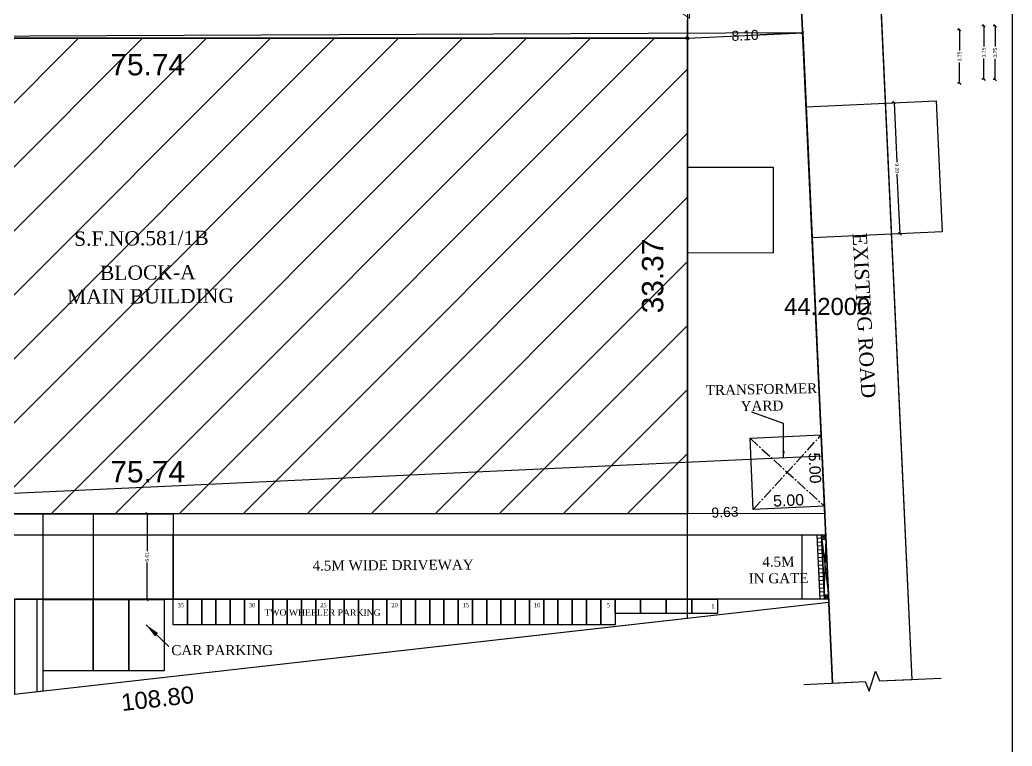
# Model space of a CAD drawing. Header units: metres. Extents: x 0 to 2231, y 0 to 2243.
# Drawn here: x 1953.3 to 2022.9, y 2147.4 to 2198.4 of the extents above; entities that cross this region are included whole.
import ezdxf

# ---------------------------------------------------------------- set-up
doc = ezdxf.new("R2010")
doc.units = ezdxf.units.M
doc.linetypes.add('AXES2', pattern=[1.125, 0.75, -0.125, 0.125, -0.125])
for name, color, linetype in [('AS_AT_SITE', 6, 'Continuous'), ('BLK_1_FLR_0_AC_ROOM_1', 4, 'Continuous'), ('BLK_1_FLR_0_REGULAR_ROOM_1', 4, 'Continuous'), ('BLK_1_FLR_0_REGULAR_ROOM_2', 4, 'Continuous'), ('BLK_1_LVL_0_BLDG_FOOT_PRINT', 1, 'Continuous'), ('BLK_1_LVL_0_FRONT_SETBACK', 2, 'Continuous'), ('BLK_1_LVL_0_SIDE_SETBACK1', 171, 'Continuous'), ('BLK_1_LVL_0_SIDE_SETBACK2', 102, 'Continuous'), ('BLK_2_LVL_0_SIDE_SETBACK1', 171, 'Continuous'), ('CYCLE_PARKING', 250, 'Continuous'), ('DA_PARKING', 1, 'Continuous'), ('DISTANCE_BLK', 238, 'Continuous'), ('FMB_OR_PLR', 70, 'Continuous'), ('INTERNAL_VEHICULAR_ACCESS_DIST', 161, 'Continuous'), ('PARKING_SLOT', 30, 'Continuous'), ('PER_AISLE_WIDTH', 5, 'Continuous'), ('PLOT_BOUNDARY', 70, 'Continuous'), ('ROAD_WIDTH', 7, 'Continuous'), ('SUPER_IMPOSED', 5, 'Continuous'), ('TRANSFORMER_YARD', 7, 'Continuous'), ('TWO_WHEELER_DRIVE_WAY', 7, 'Continuous')]:
    doc.layers.add(name, color=color, linetype=linetype)
doc.styles.get("Standard").update_dxf_attribs({"font": 'arial.ttf'})
doc.styles.add('style3', font='times.ttf', dxfattribs={"height": 500})
doc.dimstyles.get("Standard").update_dxf_attribs({"dimtxt": 0.18, "dimasz": 0.18, "dimexe": 0.18, "dimexo": 0.0625, "dimgap": 0.09, "dimtad": 0, "dimtih": 1, "dimtoh": 1, "dimdec": 4, "dimzin": 0, "dimdsep": 46, "dimtxsty": 'Standard', "dimcen": 0.09, "dimadec": 0, "dimazin": 0, "dimtfac": 1, "dimtdec": 4, "dimtofl": 0, "dimtmove": 0, "dimatfit": 3, "dimfxl": 0, "dimtolj": 1, "dimtzin": 0, "dimarcsym": 0})
doc.dimstyles.new('STANDARD$0', dxfattribs={"dimtxt": 0.25, "dimasz": 0.18, "dimexe": 0.15, "dimexo": 0.15, "dimgap": 0.1, "dimtad": 0, "dimzin": 0, "dimdsep": 46, "dimtxsty": 'Standard', "dimblk": 'OBLIQUE', "dimcen": 0.0625, "dimdle": 0.02, "dimadec": 0, "dimazin": 0, "dimtfac": 1, "dimtix": 1, "dimtofl": 0, "dimtmove": 2, "dimatfit": 3, "dimldrblk": 'OBLIQUE', "dimfxl": 0, "dimtolj": 1, "dimtzin": 0, "dimarcsym": 0})

# ---------------------------------------------------------------- blocks, each defined once
blk = doc.blocks.new('*D378')
at = {"layer": 'Defpoints', "color": 0}
for p in [(2010.057, 2157.543), (1901.946, 2145.323), (1902.107, 2143.894)]:
    blk.add_point(p, dxfattribs=at)
at = {"color": 0, "insert": (1962.949, 2150.771), "char_height": 1.2, "attachment_point": 5, "rotation": 6.44914}
blk.add_mtext('\\A1;108.80', dxfattribs=at)
blk = doc.blocks.new('*D379')
at = {"layer": 'Defpoints', "color": 0}
for p in [(2008.02, 2201.697), (2010.057, 2157.543), (2010.891, 2157.582)]:
    blk.add_point(p, dxfattribs=at)
at = {"color": 0, "insert": (2009.937, 2178.265), "char_height": 1.2, "attachment_point": 5}
blk.add_mtext('\\A1;44.2000', dxfattribs=at)
blk = doc.blocks.new('*D384')
at = {"color": 0, "lineweight": -2}
blk.add_line((2000.128, 2195.374), (2000.128, 2195.074), dxfattribs=at)
at = {"layer": 'Defpoints', "color": 0}
for p in [(1924.385, 2197.096), (2000.128, 2197.096), (2000.128, 2195.224)]:
    blk.add_point(p, dxfattribs=at)
at = {"color": 0, "insert": (1962.257, 2195.224), "char_height": 1.5, "attachment_point": 5}
blk.add_mtext('\\A1;75.74', dxfattribs=at)
blk = doc.blocks.new('_Oblique')
at = {"color": 0, "lineweight": -2}
blk.add_line((-0.5, -0.5), (0.5, 0.5), dxfattribs=at)
blk = doc.blocks.new('*D449')
at = {"layer": 'Defpoints', "color": 0}
for p in [(2009.517, 2169.26, 9.492), (2000.025, 2168.822), (2009.747, 2164.265, 9.492)]:
    blk.add_point(p, dxfattribs=at)
at = {"color": 0, "insert": (2009.068, 2166.944), "char_height": 0.8, "attachment_point": 5, "rotation": 272.64108}
blk.add_mtext('\\A1;5.00', dxfattribs=at)
blk = doc.blocks.new('*D450')
at = {"layer": 'Defpoints', "color": 0}
for p in [(2004.728, 2164.559), (2009.747, 2164.265, 9.492), (2004.752, 2164.035, 9.492)]:
    blk.add_point(p, dxfattribs=at)
at = {"color": 0, "insert": (2007.226, 2164.674), "char_height": 0.8, "attachment_point": 5, "rotation": 2.64108}
blk.add_mtext('\\A1;5.00', dxfattribs=at)
blk = doc.blocks.new('*D352')
at = {"color": 0, "lineweight": -2}
for p, q in [((2008.215, 2197.469), (2008.208, 2197.618)), ((2000.108, 2197.095), (2003.165, 2197.236)), ((2000.128, 2197.096), (2000.121, 2197.245)), ((2008.235, 2197.47), (2005.179, 2197.329))]:
    blk.add_line(p, q, dxfattribs=at)
at = {"layer": 'Defpoints', "color": 0}
for p in [(2000.128, 2197.096), (2008.215, 2197.469), (2008.215, 2197.469)]:
    blk.add_point(p, dxfattribs=at)
at = {"color": 0, "lineweight": -2, "xscale": 0.18, "yscale": 0.18, "zscale": 0.18}
for p, rotation in [((2008.215, 2197.469), 2.641081831847285), ((2000.128, 2197.096), 182.6410818318472)]:
    blk.add_blockref('_Oblique', p, dxfattribs=dict(at, rotation=rotation))
at = {"color": 0, "insert": (2004.172, 2197.282), "char_height": 0.7, "attachment_point": 5, "rotation": 2.64108}
blk.add_mtext('\\A1;8.10', dxfattribs=at)
blk = doc.blocks.new('*D353')
at = {"color": 0, "lineweight": -2}
blk.add_line((2009.751, 2164.168), (2009.745, 2164.318), dxfattribs=at)
at = {"layer": 'Defpoints', "color": 0}
for p in [(2009.751, 2164.168), (2009.751, 2164.168), (2000.128, 2163.724)]:
    blk.add_point(p, dxfattribs=at)
at = {"color": 0, "insert": (2002.763, 2163.846), "char_height": 0.7, "attachment_point": 5, "rotation": 2.64108}
blk.add_mtext('\\A1;9.63', dxfattribs=at)
blk = doc.blocks.new('*D451')
at = {"color": 0, "lineweight": -2}
for p, q in [((2000.128, 2201.717), (2000.128, 2200.418)), ((2000.128, 2201.697), (2000.278, 2201.697)), ((2000.128, 2197.076), (2000.128, 2198.374)), ((2000.128, 2197.096), (2000.278, 2197.096))]:
    blk.add_line(p, q, dxfattribs=at)
at = {"layer": 'Defpoints', "color": 0}
for p in [(2000.128, 2201.697), (2000.128, 2201.697), (2000.128, 2197.096)]:
    blk.add_point(p, dxfattribs=at)
at = {"color": 0, "lineweight": -2, "xscale": 0.18, "yscale": 0.18, "zscale": 0.18}
for p, rotation in [((2000.128, 2201.697), 90), ((2000.128, 2197.096), 270)]:
    blk.add_blockref('_Oblique', p, dxfattribs=dict(at, rotation=rotation))
at = {"color": 0, "insert": (2000.128, 2199.396), "char_height": 0.7, "attachment_point": 5, "rotation": 90}
blk.add_mtext('\\A1;4.60', dxfattribs=at)
blk = doc.blocks.new('*D361')
at = {"color": 0, "lineweight": -2}
blk.add_line((2000.128, 2166.773), (2000.128, 2166.821), dxfattribs=at)
at = {"layer": 'Defpoints', "color": 0}
for p in [(2000.128, 2166.671), (1924.385, 2163.724, -18.984), (2000.128, 2163.724, -18.984)]:
    blk.add_point(p, dxfattribs=at)
at = {"color": 0, "insert": (1962.257, 2166.671), "char_height": 1.5, "attachment_point": 5}
blk.add_mtext('\\A1;75.74', dxfattribs=at)
blk = doc.blocks.new('*D362')
at = {"color": 0, "lineweight": -2}
blk.add_line((1997.583, 2197.096), (1997.543, 2197.096), dxfattribs=at)
at = {"layer": 'Defpoints', "color": 0}
for p in [(1997.693, 2197.096), (2000.128, 2197.096, -18.984), (2000.128, 2163.724, -18.984)]:
    blk.add_point(p, dxfattribs=at)
at = {"color": 0, "insert": (1997.693, 2180.41), "char_height": 1.5, "attachment_point": 5, "rotation": 90}
blk.add_mtext('\\A1;33.37', dxfattribs=at)
blk = doc.blocks.new('*D546')
at = {"layer": 'Defpoints', "color": 0}
for p in [(2014.829, 2192.568), (2015.044, 2183.37), (2015.24, 2183.379)]:
    blk.add_point(p, dxfattribs=at)
at = {"layer": 'ROAD_WIDTH', "color": 0, "lineweight": -2}
for p, q in [((2014.679, 2192.561), (2014.482, 2192.552)), ((2014.631, 2192.579), (2014.819, 2188.389)), ((2015.045, 2183.35), (2014.857, 2187.541)), ((2015.09, 2183.372), (2014.894, 2183.364))]:
    blk.add_line(p, q, dxfattribs=at)
at = {"layer": 'ROAD_WIDTH', "color": 0, "lineweight": -2, "xscale": 0.18, "yscale": 0.18, "zscale": 0.18}
for p, rotation in [((2014.632, 2192.559), 92.56400334800993), ((2015.044, 2183.37), 272.5640033480099)]:
    blk.add_blockref('_Oblique', p, dxfattribs=dict(at, rotation=rotation))
at = {"layer": 'ROAD_WIDTH', "color": 0, "insert": (2014.838, 2187.965), "char_height": 0.25, "attachment_point": 5, "rotation": 272.564}
blk.add_mtext('\\A1;9.20', dxfattribs=at)
blk = doc.blocks.new('*D390')
at = {"layer": 'BLK_1_FLR_0_AC_ROOM_1', "color": 0, "lineweight": -2}
for p, q in [((2020.937, 2197.962), (2020.787, 2197.962)), ((2020.937, 2197.982), (2020.937, 2196.512)), ((2020.937, 2194.192), (2020.937, 2195.661)), ((2020.937, 2194.212), (2020.787, 2194.212))]:
    blk.add_line(p, q, dxfattribs=at)
at = {"layer": 'Defpoints', "color": 0}
for p in [(2020.937, 2197.962), (2021.041, 2197.962), (2021.041, 2194.212)]:
    blk.add_point(p, dxfattribs=at)
at = {"layer": 'BLK_1_FLR_0_AC_ROOM_1', "color": 0, "lineweight": -2, "xscale": 0.18, "yscale": 0.18, "zscale": 0.18}
for p, rotation in [((2020.937, 2197.962), 90), ((2020.937, 2194.212), 270)]:
    blk.add_blockref('_Oblique', p, dxfattribs=dict(at, rotation=rotation))
at = {"layer": 'BLK_1_FLR_0_AC_ROOM_1', "color": 0, "insert": (2020.937, 2196.087), "char_height": 0.25, "attachment_point": 5, "rotation": 90}
blk.add_mtext('\\A1;3.75', dxfattribs=at)
blk = doc.blocks.new('*D391')
at = {"layer": 'BLK_1_FLR_0_REGULAR_ROOM_2', "color": 0, "lineweight": -2}
for p, q in [((2021.728, 2197.949), (2021.578, 2197.949)), ((2021.728, 2197.969), (2021.728, 2196.5)), ((2021.728, 2194.179), (2021.728, 2195.649)), ((2021.728, 2194.199), (2021.578, 2194.199))]:
    blk.add_line(p, q, dxfattribs=at)
at = {"layer": 'Defpoints', "color": 0}
for p in [(2021.728, 2197.949), (2021.832, 2197.949), (2021.832, 2194.199)]:
    blk.add_point(p, dxfattribs=at)
at = {"layer": 'BLK_1_FLR_0_REGULAR_ROOM_2', "color": 0, "lineweight": -2, "xscale": 0.18, "yscale": 0.18, "zscale": 0.18}
for p, rotation in [((2021.728, 2197.949), 90), ((2021.728, 2194.199), 270)]:
    blk.add_blockref('_Oblique', p, dxfattribs=dict(at, rotation=rotation))
at = {"layer": 'BLK_1_FLR_0_REGULAR_ROOM_2', "color": 0, "insert": (2021.728, 2196.074), "char_height": 0.25, "attachment_point": 5, "rotation": 90}
blk.add_mtext('\\A1;3.75', dxfattribs=at)
blk = doc.blocks.new('*D392')
at = {"layer": 'BLK_1_FLR_0_REGULAR_ROOM_1', "color": 0, "lineweight": -2}
for p, q in [((2019.228, 2197.681), (2019.078, 2197.681)), ((2019.228, 2197.701), (2019.228, 2196.232)), ((2019.228, 2193.911), (2019.228, 2195.381)), ((2019.228, 2193.931), (2019.078, 2193.931))]:
    blk.add_line(p, q, dxfattribs=at)
at = {"layer": 'Defpoints', "color": 0}
for p in [(2019.228, 2197.681), (2019.331, 2197.681), (2019.331, 2193.931)]:
    blk.add_point(p, dxfattribs=at)
at = {"layer": 'BLK_1_FLR_0_REGULAR_ROOM_1', "color": 0, "lineweight": -2, "xscale": 0.18, "yscale": 0.18, "zscale": 0.18}
for p, rotation in [((2019.228, 2197.681), 90), ((2019.228, 2193.931), 270)]:
    blk.add_blockref('_Oblique', p, dxfattribs=dict(at, rotation=rotation))
at = {"layer": 'BLK_1_FLR_0_REGULAR_ROOM_1', "color": 0, "insert": (2019.228, 2195.806), "char_height": 0.25, "attachment_point": 5, "rotation": 90}
blk.add_mtext('\\A1;3.75', dxfattribs=at)
blk = doc.blocks.new('*D488')
at = {"layer": 'Defpoints', "color": 0, "ltscale": 0.3}
for p in [(1962.172, 2163.724), (1962.209, 2163.724), (1962.172, 2157.712)]:
    blk.add_point(p, dxfattribs=at)
at = {"layer": 'PER_AISLE_WIDTH', "color": 0, "lineweight": -2, "ltscale": 0.3}
for p, q in [((1962.209, 2163.744), (1962.209, 2161.119)), ((1962.209, 2163.724), (1962.359, 2163.724)), ((1962.209, 2157.692), (1962.209, 2160.317)), ((1962.209, 2157.712), (1962.359, 2157.712))]:
    blk.add_line(p, q, dxfattribs=at)
at = {"layer": 'PER_AISLE_WIDTH', "color": 0, "lineweight": -2, "ltscale": 0.3, "xscale": 0.18, "yscale": 0.18, "zscale": 0.18}
for p, rotation in [((1962.209, 2163.724), 90), ((1962.209, 2157.712), 270)]:
    blk.add_blockref('_Oblique', p, dxfattribs=dict(at, rotation=rotation))
at = {"layer": 'PER_AISLE_WIDTH', "color": 0, "ltscale": 0.3, "insert": (1962.209, 2160.718), "char_height": 0.25, "attachment_point": 5, "rotation": 90}
blk.add_mtext('\\A1;6.01', dxfattribs=at)

msp = doc.modelspace()

# ---------------------------------------------------------------- hatches: boundary and pattern name
h = msp.add_hatch()
h.set_pattern_fill('ANSI31', color=256)
h.set_pattern_definition([(45, (-65732.0697, -38789.5973), (-2.24506403, 2.24506403), [])])
h.paths.add_polyline_path([(2000.12832, 2197.10971), (1924.38509, 2197.10971), (1924.38509, 2163.73813), (2000.12832, 2163.73813)])
h.paths.add_polyline_path([(1959.2608, 2192.91905), (1965.25466, 2192.91905), (1965.25466, 2196.01011), (1959.2608, 2196.01011)], flags=24)
h.paths.add_polyline_path([(1927.71826, 2177.43057), (1927.71826, 2183.42443), (1924.62719, 2183.42443), (1924.62719, 2177.43057)], flags=24)
h.paths.add_polyline_path([(1956.75614, 2181.95365), (1966.4866, 2182.02283), (1966.47142, 2184.15796), (1956.74096, 2184.08878)], flags=24)
h.paths.add_polyline_path([(1955.93394, 2177.88099), (1968.24473, 2177.96852), (1968.2177, 2181.77027), (1955.90691, 2181.68275)], flags=24)
h = msp.add_hatch()
h.set_pattern_fill('ANSI31', color=256, scale=0.084, angle=130)
h.set_pattern_definition([(175, (-65731.8925, -38791.07246), (-0.0232444366, -0.265685126), [])])
h.paths.add_polyline_path([(2009.23938, 2162.24888), (2009.5397, 2162.24888), (2009.74728, 2157.74888), (2009.44696, 2157.74888)])

# ---------------------------------------------------------------- linework, layer by layer
for p, q in [((2022.91378, 2228.17098), (2022.91378, 2126.57098)), ((2015.8966, 2152.11691), (2013.44732, 2205.21407)), ((2010.31926, 2151.85963), (2007.86998, 2204.9568)), ((2009.44696, 2157.74888), (2009.23938, 2162.24888)), ((2009.23938, 2162.24888), (2009.5397, 2162.24888)), ((2009.74728, 2157.74888), (2009.5397, 2162.24888)), ((2009.5397, 2162.24888), (2009.85386, 2161.94888)), ((2009.55354, 2161.94888), (2009.84002, 2162.24888)), ((2009.55354, 2161.94888), (2009.85386, 2161.94888)), ((2009.55354, 2161.94888), (2010.03376, 2158.04888)), ((2009.73344, 2158.04888), (2009.85386, 2161.94888)), ((2009.73344, 2158.04888), (2010.03376, 2158.04888)), ((2009.73344, 2158.04888), (2010.0476, 2157.74888)), ((2009.74728, 2157.74888), (2010.03376, 2158.04888)), ((2010.0476, 2157.74888), (1954.4786, 2157.74888)), ((1954.4786, 2157.74888), (1954.4786, 2151.26105))]:
    msp.add_line(p, q)
at = {"linetype": 'AXES2'}
for p, q in [((2004.52192, 2169.02959), (2009.74701, 2164.26529)), ((2004.75232, 2164.0349), (2009.51661, 2169.25998))]:
    msp.add_line(p, q, dxfattribs=at)
at = {"color": 7}
msp.add_line((1964.04642, 2157.74888), (1964.04642, 2162.24888), dxfattribs=at)
msp.add_lwpolyline([(2013.44732, 2205.21407), (2011.15812, 2205.10848), (2010.87673, 2205.7831), (2010.44056, 2204.38778), (2010.15918, 2205.0624), (2007.86998, 2204.9568), (2008.02037, 2201.69651), (2010.05707, 2157.54345), (2010.31926, 2151.85963), (2012.60846, 2151.96523), (2012.88984, 2151.29061), (2013.32601, 2152.68593), (2013.6074, 2152.01131), (2015.8966, 2152.11691)], close=True)
for points in [[(1914.51939, 2162.24888), (1924.56232, 2162.24888), (2009.84002, 2162.24888)], [(2009.23938, 2162.24888), (2009.5397, 2162.24888), (2009.74728, 2157.74888), (2009.44696, 2157.74888), (2009.23938, 2162.24888)], [(2008.29014, 2151.76603), (2012.60846, 2151.96523), (2012.88984, 2151.29061), (2013.32601, 2152.68593), (2013.6074, 2152.01131), (2017.92571, 2152.21051)]]:
    msp.add_lwpolyline(points)
at = {"layer": 'AS_AT_SITE', "color": 6}
msp.add_lwpolyline([(2008.02037, 2201.69651), (1900.22037, 2201.69651), (1901.94556, 2145.3229), (2010.05707, 2157.54345)], close=True, dxfattribs=at)
at = {"layer": 'BLK_1_LVL_0_BLDG_FOOT_PRINT', "color": 1}
msp.add_lwpolyline([(2000.12832, 2163.72404), (1924.38509, 2163.72404), (1924.38509, 2197.09561), (2000.12832, 2197.09561)], close=True, dxfattribs=at)
at = {"layer": 'BLK_1_LVL_0_FRONT_SETBACK', "color": 2}
msp.add_lwpolyline([(2000.12832, 2163.72404), (2000.12832, 2197.09561), (2008.21539, 2197.46866), (2009.51661, 2169.25998), (2009.77038, 2163.75857), (2000.12832, 2163.72404)], close=True, dxfattribs=at)
at = {"layer": 'BLK_1_LVL_0_SIDE_SETBACK1', "color": 171}
msp.add_lwpolyline([(1924.38509, 2197.09561), (1924.38509, 2201.69651), (2000.12832, 2201.69651), (2000.12832, 2197.09561)], close=True, dxfattribs=at)
at = {"layer": 'BLK_1_LVL_0_SIDE_SETBACK2', "color": 102}
msp.add_lwpolyline([(1924.38509, 2163.72404), (1923.66611, 2147.77812), (2000.12832, 2156.42114), (2000.12832, 2163.72404)], close=True, dxfattribs=at)
at = {"layer": 'BLK_2_LVL_0_SIDE_SETBACK1', "color": 171}
msp.add_lwpolyline([(1921.38509, 2163.72404), (2009.5843, 2167.79251), (2008.21539, 2197.46866), (1921.38509, 2197.09561)], close=True, dxfattribs=at)
at = {"layer": 'CYCLE_PARKING', "color": 250, "ltscale": 0.3}
for points in [[(1964.04642, 2155.94888), (1964.04642, 2157.74888), (1965.04642, 2157.74888), (1965.04642, 2155.94888)], [(1965.04642, 2155.94888), (1965.04642, 2157.74888), (1966.04642, 2157.74888), (1966.04642, 2155.94888)], [(1966.04642, 2155.94888), (1966.04642, 2157.74888), (1967.04642, 2157.74888), (1967.04642, 2155.94888)], [(1967.04642, 2155.94888), (1967.04642, 2157.74888), (1968.04642, 2157.74888), (1968.04642, 2155.94888)], [(1968.04642, 2155.94888), (1968.04642, 2157.74888), (1969.04642, 2157.74888), (1969.04642, 2155.94888)], [(1969.04642, 2155.94888), (1969.04642, 2157.74888), (1970.04642, 2157.74888), (1970.04642, 2155.94888)], [(1970.04642, 2155.94888), (1970.04642, 2157.74888), (1971.04642, 2157.74888), (1971.04642, 2155.94888)], [(1971.04642, 2155.94888), (1971.04642, 2157.74888), (1972.04642, 2157.74888), (1972.04642, 2155.94888)], [(1972.04642, 2155.94888), (1972.04642, 2157.74888), (1973.04642, 2157.74888), (1973.04642, 2155.94888)], [(1973.04642, 2155.94888), (1973.04642, 2157.74888), (1974.04642, 2157.74888), (1974.04642, 2155.94888)], [(1974.04642, 2155.94888), (1974.04642, 2157.74888), (1975.04642, 2157.74888), (1975.04642, 2155.94888)], [(1975.04642, 2155.94888), (1975.04642, 2157.74888), (1976.04642, 2157.74888), (1976.04642, 2155.94888)], [(1976.04642, 2155.94888), (1976.04642, 2157.74888), (1977.04642, 2157.74888), (1977.04642, 2155.94888)], [(1977.04642, 2155.94888), (1977.04642, 2157.74888), (1978.04642, 2157.74888), (1978.04642, 2155.94888)], [(1978.04642, 2155.94888), (1978.04642, 2157.74888), (1979.04642, 2157.74888), (1979.04642, 2155.94888)], [(1979.04642, 2155.94888), (1979.04642, 2157.74888), (1980.04642, 2157.74888), (1980.04642, 2155.94888)], [(1980.04642, 2155.94888), (1980.04642, 2157.74888), (1981.04642, 2157.74888), (1981.04642, 2155.94888)], [(1981.04642, 2155.94888), (1981.04642, 2157.74888), (1982.04642, 2157.74888), (1982.04642, 2155.94888)], [(1982.04642, 2155.94888), (1982.04642, 2157.74888), (1983.04642, 2157.74888), (1983.04642, 2155.94888)], [(1983.04642, 2155.94888), (1983.04642, 2157.74888), (1984.04642, 2157.74888), (1984.04642, 2155.94888)], [(1984.04642, 2155.94888), (1984.04642, 2157.74888), (1985.04642, 2157.74888), (1985.04642, 2155.94888)], [(1985.04642, 2155.94888), (1985.04642, 2157.74888), (1986.04642, 2157.74888), (1986.04642, 2155.94888)], [(1986.04642, 2155.94888), (1986.04642, 2157.74888), (1987.04642, 2157.74888), (1987.04642, 2155.94888)], [(1987.04642, 2155.94888), (1987.04642, 2157.74888), (1988.04642, 2157.74888), (1988.04642, 2155.94888)], [(1988.04642, 2155.94888), (1988.04642, 2157.74888), (1989.04642, 2157.74888), (1989.04642, 2155.94888)], [(1989.04642, 2155.94888), (1989.04642, 2157.74888), (1990.04642, 2157.74888), (1990.04642, 2155.94888)], [(1990.04642, 2155.94888), (1990.04642, 2157.74888), (1991.04642, 2157.74888), (1991.04642, 2155.94888)], [(1991.04642, 2155.94888), (1991.04642, 2157.74888), (1992.04642, 2157.74888), (1992.04642, 2155.94888)], [(1992.04642, 2155.94888), (1992.04642, 2157.74888), (1993.04642, 2157.74888), (1993.04642, 2155.94888)], [(1993.04642, 2155.94888), (1993.04642, 2157.74888), (1994.04642, 2157.74888), (1994.04642, 2155.94888)], [(1994.04642, 2155.94888), (1994.04642, 2157.74888), (1995.04642, 2157.74888), (1995.04642, 2155.94888)], [(1996.84642, 2156.74888), (1995.04642, 2156.74888), (1995.04642, 2157.74888), (1996.84642, 2157.74888)], [(1998.64642, 2156.74888), (1996.84642, 2156.74888), (1996.84642, 2157.74888), (1998.64642, 2157.74888)], [(2000.44642, 2156.74888), (1998.64642, 2156.74888), (1998.64642, 2157.74888), (2000.44642, 2157.74888)], [(2002.24642, 2156.74888), (2000.44642, 2156.74888), (2000.44642, 2157.74888), (2002.24642, 2157.74888)]]:
    msp.add_lwpolyline(points, close=True, dxfattribs=at)
at = {"layer": 'DA_PARKING', "color": 1}
msp.add_lwpolyline([(1954.92163, 2152.71219), (1954.92163, 2157.71219), (1958.42163, 2157.71219), (1958.42163, 2152.71219)], close=True, dxfattribs=at)
at = {"layer": 'DISTANCE_BLK', "color": 238}
msp.add_lwpolyline([(2000.12832, 2163.72404), (1924.38509, 2163.72404), (1924.38509, 2197.09561), (2000.12832, 2197.09561)], close=True, dxfattribs=at)
at = {"layer": 'FMB_OR_PLR', "color": 70}
msp.add_lwpolyline([(2008.02037, 2201.69651), (1900.22037, 2201.69651), (1901.94556, 2145.3229), (2010.05707, 2157.54345)], close=True, dxfattribs=at)
at = {"layer": 'INTERNAL_VEHICULAR_ACCESS_DIST', "color": 161}
for points in [[(2000.12824, 2188.04405), (2006.15071, 2188.04405), (2006.15071, 2182.04529), (2000.12832, 2182.01375)], [(1952.39902, 2163.72404), (1958.42149, 2163.72404), (1958.42149, 2157.72527), (1952.42153, 2157.70284)]]:
    msp.add_lwpolyline(points, close=True, dxfattribs=at)
at = {"layer": 'PARKING_SLOT', "color": 30}
for points in [[(1958.42163, 2152.71219), (1958.42163, 2157.71219), (1960.92163, 2157.71219), (1960.92163, 2152.71219)], [(1960.92163, 2152.71219), (1960.92163, 2157.71219), (1963.42163, 2157.71219), (1963.42163, 2152.71219)]]:
    msp.add_lwpolyline(points, close=True, dxfattribs=at)
at = {"layer": 'PER_AISLE_WIDTH', "color": 5, "ltscale": 0.3}
msp.add_lwpolyline([(1964.04642, 2157.71219), (1954.92146, 2157.71219), (1954.92146, 2163.72404), (1964.04642, 2163.72404)], close=True, dxfattribs=at)
at = {"layer": 'PLOT_BOUNDARY'}
msp.add_lwpolyline([(2008.02037, 2201.69651), (1900.22037, 2201.69651), (1901.94556, 2145.3229), (2010.05707, 2157.54345)], close=True, dxfattribs=at)
at = {"layer": 'ROAD_WIDTH', "color": 1}
msp.add_lwpolyline([(2008.45502, 2192.27392), (2017.58531, 2192.69508), (2018.00647, 2183.50784), (2008.87618, 2183.08668)], close=True, dxfattribs=at)
at = {"layer": 'SUPER_IMPOSED', "color": 5}
msp.add_lwpolyline([(2008.02037, 2201.69651), (1900.22037, 2201.69651), (1901.94556, 2145.3229), (2010.05707, 2157.54345)], close=True, dxfattribs=at)
at = {"layer": 'TRANSFORMER_YARD', "color": 7}
msp.add_lwpolyline([(2004.52192, 2169.02959), (2009.51661, 2169.25998), (2009.74701, 2164.26529), (2004.75232, 2164.0349)], close=True, dxfattribs=at)
at = {"layer": 'TWO_WHEELER_DRIVE_WAY', "color": 6}
for points in [[(1964.04642, 2162.24888), (2008.16451, 2162.24888), (2008.16451, 2157.74888), (1964.04642, 2157.74888)], [(1952.91109, 2152.64888), (1952.90522, 2151.0832), (1954.9159, 2151.31048), (1954.92149, 2157.74888), (1952.91109, 2157.74888)]]:
    msp.add_lwpolyline(points, close=True, dxfattribs=at)

# ---------------------------------------------------------------- texts
at = {"extrusion": (0.001318, -0.005372, 0.999985), "style": 'style3'}
msp.add_text('TWO WHEELER PARKING', height=0.45, rotation=359.8545568, dxfattribs=at).set_placement((1970.43244, 2156.62616, 0.50411))
for s, width, insert, char_height, attachment_point, rotation in [('{\\fTimes New Roman|b0|i0|c0|p18;S.F.NO.581/1B}', 33.1505333, (1957.09452, 2182.50311, 9.492), 1, 7, 0.4073419), ('{\\fTimes New Roman|b0|i0|c0|p18;\\W3.76086; \\W1;TRANSFORMER \\P\\W6.46344;  \\W1;YARD}', 9.5603373, (2000.41666, 2172.729), 0.7, 1, 1.0950864), ('{\\fTimes New Roman|b0|i0|c0|p18;\\W8.65985; \\W1;CAR PARKING}', 11.4012133, (1961.62381, 2154.51297, 18.984), 0.7, 1, 0.0748869)]:
    msp.add_mtext_dynamic_manual_height_columns(s, width=width, gutter_width=1, heights=[0], dxfattribs=dict(insert=insert, char_height=char_height, attachment_point=attachment_point, rotation=rotation))
at = {"attachment_point": 7}
for s, insert, char_height, width, rotation in [('{\\fTimes New Roman|b0|i0|c0|p18;\\W6.32911; \\W1;EXISTING ROAD}', (2011.56641, 2185.80498, 18.984), 1, 15.9466523, 273.1556557), ('{\\fTimes New Roman|b0|i0|c0|p18;\\W6.3833;  \\W1;BLOCK-A\\P{\\W5.629889; } MAIN BUILDING }', (1954.10187, 2178.41431), 1, 15.9466523, 0.4073419), ('{\\fTimes New Roman|b0|i0|c0|p18;\\W9.06964; \\W1;4.5M \\P{\\W5.428042; }IN GATE}', (2002.99562, 2158.82544), 0.7, 6.8603609, 0.4073419), ('{\\fTimes New Roman|b0|i0|c0|p18;\\W9.53238; \\W1;4.5M WIDE DRIVEWAY}', (1971.30635, 2159.70983), 0.7, 15.9466523, 0.4073419), ('{\\fTimes New Roman|b0|i0|c0|p18;35}', (1964.35392, 2157.16757), 0.3, 0.3937777, 0.4073419), ('{\\fTimes New Roman|b0|i0|c0|p18;30}', (1969.35392, 2157.16757), 0.3, 0.3937777, 0.4073419), ('{\\fTimes New Roman|b0|i0|c0|p18;25}', (1974.35392, 2157.16757), 0.3, 0.3937777, 0.4073419), ('{\\fTimes New Roman|b0|i0|c0|p18;20}', (1979.35392, 2157.16757), 0.3, 0.3937777, 0.4073419), ('{\\fTimes New Roman|b0|i0|c0|p18;\\W0.14411; \\W1;15}', (1984.35392, 2157.16757), 0.3, 0.3937777, 0.4073419), ('{\\fTimes New Roman|b0|i0|c0|p18; 10}', (1989.35392, 2157.16757), 0.3, 0.3937777, 0.4073419), ('{\\fTimes New Roman|b0|i0|c0|p18;\\W1.00544; \\W1;5}', (1994.35392, 2157.16757), 0.3, 0.3937777, 0.4073419), ('{\\fTimes New Roman|b0|i0|c0|p18;\\W1.25641; \\W1;1}', (2001.66093, 2157.10606), 0.3, 0.3937777, 0.4073419)]:
    msp.add_mtext(s, dxfattribs=dict(at, insert=insert, char_height=char_height, width=width, rotation=rotation))

# ---------------------------------------------------------------- dimensions: what is measured, and where the dimension line sits
for p1, p2, distance, override, picture, middle in [((2000.12832, 2197.09561), (2000.12832, 2201.69651), 0, {"dimtxt": 0.7}, '*D451', (2000.12832, 2199.39606)), ((2000.12832, 2197.09561), (2008.21539, 2197.46866), 0, {"dimtxt": 0.7}, '*D352', (2004.17185, 2197.28213)), ((2009.74701, 2164.26529), (2004.75232, 2164.0349), -0.52427, {"dimtxt": 0.8, "dimse1": 1, "dimse2": 1, "dimsd1": 1, "dimsd2": 1}, '*D450', (2007.2255, 2164.6738, -9.492))]:
    dim = msp.add_aligned_dim(p1=p1, p2=p2, distance=distance, dimstyle='STANDARD$0', override=override)
    dim.commit()
    dim.dimension.update_dxf_attribs({"geometry": picture, "text_midpoint": middle})
for base, p1, p2, angle, dimstyle, override, picture, middle in [((2010.89075, 2157.5819), (2008.02037, 2201.69651), (2010.05707, 2157.54345), 272.6410818, 'Standard', {"dimtxt": 1.2, "dimse1": 1, "dimse2": 1, "dimsd1": 1, "dimsd2": 1}, '*D379', (2009.93667, 2178.2652)), ((2000.12832, 2195.22402), (1924.38509, 2197.09561), (2000.12832, 2197.09561), 0, 'STANDARD$0', {"dimtxt": 1.5, "dimse1": 1, "dimsd1": 1, "dimsd2": 1}, '*D384', (1962.25671, 2195.22402)), ((2000.02506, 2168.82215, -9.492), (2009.74701, 2164.26529), (2009.51661, 2169.25998), 92.6410818, 'STANDARD$0', {"dimtxt": 0.8, "dimse1": 1, "dimse2": 1, "dimsd1": 1, "dimsd2": 1}, '*D449', (2009.06836, 2166.94438, -9.492)), ((2009.7515, 2164.16794), (2000.12832, 2163.72404), (2009.7515, 2164.16794), 2.6410818, 'STANDARD$0', {"dimtxt": 0.7, "dimse1": 1, "dimsd1": 1, "dimsd2": 1}, '*D353', (2002.76313, 2163.84558)), ((1902.10709, 2143.89396), (2010.05707, 2157.54345), (1901.94556, 2145.3229), 186.4491389, 'STANDARD$0', {"dimtxt": 1.2, "dimexe": 0.18, "dimexo": 0.0625, "dimgap": 0.09, "dimcen": 0.09, "dimdle": 0, "dimse1": 1, "dimse2": 1, "dimsd1": 1, "dimsd2": 1, "dimtix": 0, "dimtmove": 0, "dimfxl": 1, "dimfxlon": 0}, '*D378', (1962.94885, 2150.7713))]:
    dim = msp.add_linear_dim(base=base, p1=p1, p2=p2, angle=angle, dimstyle=dimstyle, override=override)
    dim.commit()
    dim.dimension.update_dxf_attribs({"geometry": picture, "text_midpoint": middle, "dimtype": 161})
dim = msp.add_linear_dim(base=(1997.69275, 2197.09561, 18.984), p1=(2000.12832, 2163.72404), p2=(2000.12832, 2197.09561), angle=90, dimstyle='STANDARD$0', override={"dimtxt": 1.5, "dimse1": 1, "dimsd1": 1, "dimsd2": 1})
dim.commit()
dim.dimension.update_dxf_attribs({"geometry": '*D362', "text_midpoint": (1997.69275, 2180.40983, 18.984)})
dim = msp.add_linear_dim(base=(2000.12832, 2166.67146, 18.984), p1=(1924.38509, 2163.72404), p2=(2000.12832, 2163.72404), dimstyle='STANDARD$0', override={"dimtxt": 1.5, "dimse1": 1, "dimsd1": 1, "dimsd2": 1})
dim.commit()
dim.dimension.update_dxf_attribs({"geometry": '*D361', "text_midpoint": (1962.25671, 2166.67146, 18.984)})
at = {"layer": 'BLK_1_FLR_0_AC_ROOM_1', "color": 4}
dim = msp.add_aligned_dim(p1=(2021.04077, 2194.21186), p2=(2021.04077, 2197.96186), distance=0.10343, dimstyle='STANDARD$0', dxfattribs=at)
dim.commit()
dim.dimension.update_dxf_attribs({"geometry": '*D390', "text_midpoint": (2020.93734, 2196.08686)})
at = {"layer": 'BLK_1_FLR_0_REGULAR_ROOM_1', "color": 4}
dim = msp.add_aligned_dim(p1=(2019.33131, 2193.93138), p2=(2019.33131, 2197.68138), distance=0.10343, dimstyle='STANDARD$0', dxfattribs=at)
dim.commit()
dim.dimension.update_dxf_attribs({"geometry": '*D392', "text_midpoint": (2019.22788, 2195.80638)})
at = {"layer": 'BLK_1_FLR_0_REGULAR_ROOM_2', "color": 4}
dim = msp.add_aligned_dim(p1=(2021.83177, 2194.1991), p2=(2021.83177, 2197.9491), distance=0.10343, dimstyle='STANDARD$0', dxfattribs=at)
dim.commit()
dim.dimension.update_dxf_attribs({"geometry": '*D391', "text_midpoint": (2021.72835, 2196.0741)})
at = {"layer": 'PER_AISLE_WIDTH', "color": 5, "ltscale": 0.3}
dim = msp.add_aligned_dim(p1=(1962.17163, 2157.71219), p2=(1962.17163, 2163.72404), distance=-0.0369, dimstyle='STANDARD$0', dxfattribs=at)
dim.commit()
dim.dimension.update_dxf_attribs({"geometry": '*D488', "text_midpoint": (1962.20853, 2160.71811)})
at = {"layer": 'ROAD_WIDTH', "color": 1}
dim = msp.add_aligned_dim(p1=(2014.82881, 2192.56793), p2=(2015.24029, 2183.37904), distance=-0.19668, dimstyle='STANDARD$0', dxfattribs=at)
dim.commit()
dim.dimension.update_dxf_attribs({"geometry": '*D546', "text_midpoint": (2014.83807, 2187.96469)})

# ---------------------------------------------------------------- leaders
for points, override in [([(2006.87122, 2167.62503, -9.492), (2006.87396, 2170.06704, -9.492), (2004.64651, 2170.86267, -9.492)], {"dimasz": 0.5}), ([(1962.15605, 2155.93927), (1963.73979, 2154.41273)], {"dimasz": 1, "dimgap": 0.09, "dimtad": 0})]:
    msp.add_leader(points, dimstyle='Standard', override=override)

doc.saveas('drawing.dxf')
